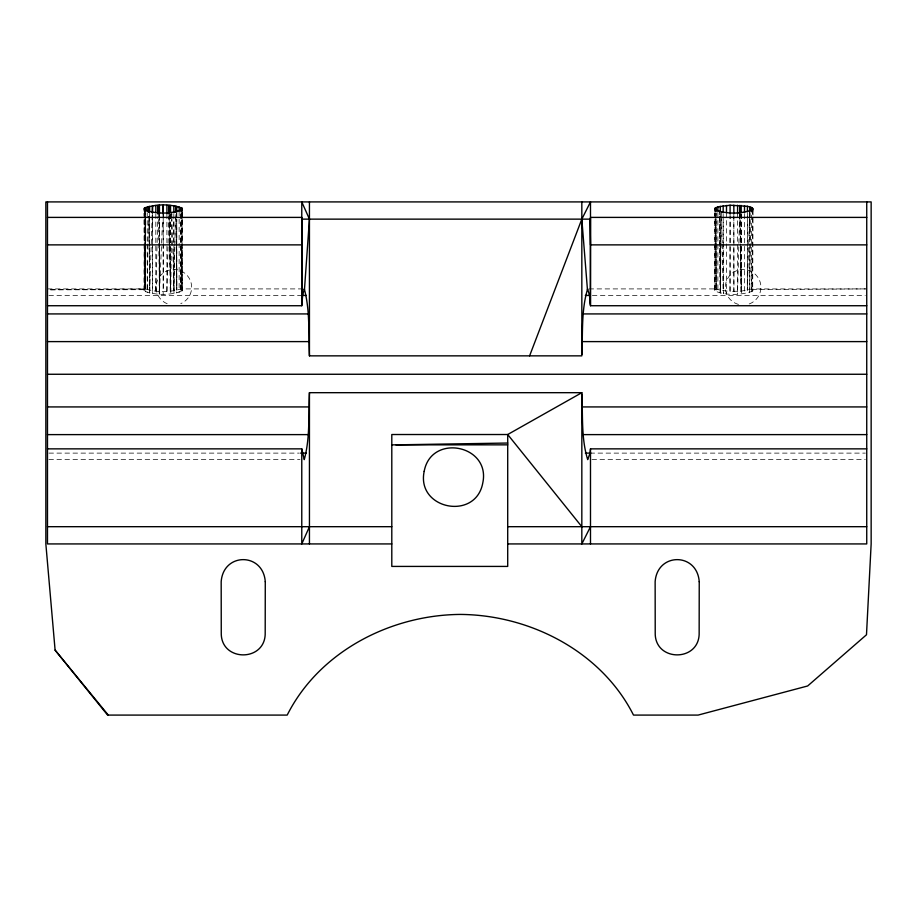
<?xml version="1.0" encoding="UTF-8"?>
<svg xmlns="http://www.w3.org/2000/svg" width="917" height="917" viewBox="0 0 917 917"><rect width="100%" height="100%" fill="white"/><g stroke="black" fill="none" stroke-linecap="round" stroke-linejoin="round"><path stroke-width="0.69" stroke-dasharray="4.58 3.44" d="M182.38 211.838L182.025 291.067C170.379 295.412 156.016 295.526 144.336 291.113L143.969 213.271M143.969 290.38L144.336 243.968L144.336 291.113M144.336 212.526L144.336 242.535L144.336 209.729M182.368 290.38L180.844 288.912L180.913 213.237M753.04 210.417L752.674 291.113C740.982 295.366 726.677 295.606 715.008 291.113L714.641 213.271M149.448 293.004L149.586 213.122M159.203 294.059L159.34 244.128M159.34 242.707L159.432 212.744L159.512 242.707M865.316 288.912L751.585 288.947L741.314 291.147L729.966 291.4L730.081 216.527M747.401 216.24L747.286 290.276L749.51 216.756M749.659 292.512L749.739 243.956L749.808 289.612L866.737 288.912M749.808 211.116L749.751 242.535L749.808 212.561M181.302 213.053L180.913 291.824L180.913 213.306M302.897 288.912L180.844 288.912C169.588 292.512 156.784 292.5 145.528 288.935L48.899 289.818L144.324 289.692L144.955 216.252M714.63 290.38L715.604 219.071M715.615 217.661L715.65 213.432M720.109 293.004L719.375 211.483L720.441 293.073L721.335 211.873L722.115 242.845M169.771 246.811L170.734 293.841L171.33 246.684M171.341 245.263L171.662 219.541M171.685 218.108L171.743 213.821M180.844 288.912L181.841 219.564M181.864 218.143L181.921 213.902M147.213 289.612L148.543 216.355M174.792 247.028L173.84 290.781L173.84 246.868M174.826 245.618L175.502 214.567M166.917 291.4L168.785 216.641M155.821 291.17L157.082 243.945M157.128 242.512L157.816 216.756M737.589 291.4L739.572 216.653M749.544 215.335L749.636 212.515M148.841 216.423L149.723 290.276L152.222 214.395M158.354 219.415L159.558 291.411L162.584 219.289M144.324 289.692L145.528 288.935L145.436 213.237L145.367 288.981L145.069 216.332M715.008 289.646L716.166 288.912L720.258 290.253L729.966 291.4M589.046 288.912L716.166 288.912L716.097 213.237M47.478 288.912L145.528 288.935M48.899 295.423L302.656 295.423M592.359 295.423L865.316 295.423M48.91 453.113L299.32 453.113M590.032 453.113L865.316 453.113M48.899 459.612L299.974 459.612M591.981 459.612L865.304 459.612M751.585 288.947L753.04 290.38M171.754 212.4L171.834 215.243M171.88 216.664L174.024 293.486L173.852 219.312M722.149 244.254L723.375 293.532L723.192 219.312M749.831 212.538L749.957 218.2M749.991 219.61L751.585 291.824L751.585 210.451M169.737 245.389L169.095 214.039L169.565 245.401M739.847 212.606L740.42 242.535L740.019 213.948M169.232 213.936L169.748 242.535M169.783 243.968L170.642 291.147L170.585 246.868M158.263 213.776L158.332 218.005M739.859 214.039L740.294 245.401M740.317 246.822L740.959 293.876M175.812 214.658L176.855 290.231L176.763 219.083M169.588 246.833L170.287 293.876M181.337 213.031L181.623 245.664M181.646 247.086L182.025 291.067L182.013 246.833M715.741 216.32L716.166 288.912M741.188 213.959L741.268 245.343M741.28 246.765L741.394 293.841L740.443 243.956L741.314 291.147L741.245 244.014M720.258 213.122L720.441 293.073M170.528 213.959L170.608 245.343M170.608 246.765L170.734 293.841M159.524 244.14L159.661 294.082M149.597 211.701L149.78 293.073M741.2 214.016L741.234 242.581M733.852 216.469L733.967 291.48M182.002 212.584L182.013 245.412L182.002 212.526M176.763 213.386L176.763 217.661M170.528 214.016L170.573 245.435M163.18 213.65L163.192 217.891M163.192 219.301L163.306 291.48M159.443 216.527L159.558 291.411M152.52 214.303L152.566 245.458M152.566 246.879L152.635 290.792M149.609 216.24L149.723 290.276M752.674 209.729L752.674 291.113M747.412 213.122L747.412 293.039M744.501 214.291L744.501 293.509M737.589 212.744L737.589 294.07M733.841 214.246L733.841 245.641M733.841 247.063L733.841 294.151M730.092 214.177L730.092 245.561M730.092 246.994L730.092 294.07M726.493 212.526L726.493 242.592M726.493 243.922L726.493 293.864M723.169 214.291L723.169 242.627M723.169 244.037L723.169 290.781M720.258 216.24L720.258 290.253M717.873 212.549L717.873 292.477M716.097 213.306L716.097 291.824M715.008 211.093L715.008 291.113M182.002 246.799L182.002 289.646M179.136 211.116L179.136 292.477M176.752 211.701L176.752 293.039M173.84 214.291L173.84 245.458M166.917 214.177L166.917 294.07M163.169 214.246L163.169 242.787M163.169 244.209L163.169 294.151M155.821 213.959L155.821 293.864M152.509 219.312L152.509 293.509M147.213 212.549L147.213 242.524M147.213 243.945L147.213 292.477M145.436 210.451L145.436 291.824M738.529 304.433A17.778 17.778 0 0 1 728.557 277.06A17.778 17.778 0 0 1 757.694 277.06A17.778 17.778 0 0 1 747.733 304.433M167.169 303.722A17.778 17.778 0 0 1 159.707 276.521A17.778 17.778 0 0 1 187.916 276.349A17.778 17.778 0 0 1 180.775 303.642"/><path stroke-width="1.38" d="M144.336 211.093L144.336 208.239C155.97 203.872 170.367 203.677 182.002 208.239L182.002 209.729C170.367 214.177 155.97 214.177 144.336 209.729L144.336 208.239M180.913 211.804L180.913 207.517M590.491 526.69L581.825 543.93L581.848 394.184M730.081 213.707L730.092 205.225L747.412 206.279L751.585 207.517L753.04 208.984L752.674 209.729C741.051 214.074 726.619 214.314 715.008 209.729L715.008 208.239L717.873 206.852L730.092 205.225M747.412 211.965L747.412 206.279M47.478 305.728L301.773 305.728L302.186 219.14L301.773 217.398L47.478 217.398M47.478 448.86L301.773 448.86L304.249 459.612C310.198 438.005 308.41 414.954 309.442 392.682L581.825 392.682C582.994 414.942 581.011 438.188 587.694 459.612L590.032 453.113L590.491 448.86L866.737 448.86M866.737 305.728L590.491 305.728L589.493 295.423L587.614 288.912C581.114 310.393 582.937 333.593 581.825 355.853L309.442 355.853C308.456 333.582 310.106 310.565 304.318 288.912L302.656 295.423L301.865 304.352M148.623 212.125L148.726 206.485L148.795 212.171M175.571 211.747L175.697 206.107L175.766 211.804M168.854 213.821L169.072 205.351L169.198 212.503M157.896 213.89L158.125 205.305L158.263 213.776M739.652 213.833L739.881 205.362L739.996 212.515M749.67 211.093L749.808 206.852L749.808 211.139M152.268 212.962L152.509 205.798L152.52 212.882M162.813 213.638L163.169 205.156L163.18 213.65M304.467 289.6L309.442 219.14L301.773 201.912L301.773 305.728M529.602 355.853L581.825 219.14L590.491 201.912L590.491 305.728M309.442 526.69L301.773 543.93L301.773 448.86M581.825 392.682L507.709 434.52L391.8 434.52L391.8 566.419L507.709 566.419L507.709 434.52L581.825 526.69M395.938 444.848L507.709 443.037M866.737 217.398L590.491 217.398L590.399 304.352M47.478 244.873L301.773 244.873L302.186 219.14L590.032 219.14L590.491 244.873L866.737 244.873M302.037 295.423L306.335 295.423M585.344 295.423L589.631 295.423M47.478 313.923L308.089 313.923M583.361 313.923L866.737 313.923M47.478 341.605L309.27 341.605M582.031 341.605L866.737 341.605M47.478 374.262L866.737 374.262M47.478 406.93L309.27 406.93M582.031 406.93L866.737 406.93M47.478 434.612L308.089 434.612M583.361 434.612L866.737 434.612M391.8 444.848L507.709 444.848M300.604 453.113L306.335 453.113M585.344 453.113L591.064 453.113M47.478 526.69L391.8 526.69M507.709 526.69L866.737 526.69M391.8 543.93L47.478 543.93L47.478 201.912M507.709 543.93L866.737 543.93L866.737 201.912M55.1 650.142L107.598 715.088L287.193 715.088C319.231 651.529 390.55 614.929 460.334 614.424C530.129 614.929 601.437 651.551 633.498 715.088L698.101 715.088L807.659 685.973L866.485 634.77L871.15 543.93L871.15 201.912L45.85 201.912L45.85 543.93L55.1 650.142L108.298 715.088M581.825 201.912L581.825 219.14L587.442 289.6M741.188 205.442L741.2 212.584M733.841 205.156L733.852 213.65M716.097 207.517L716.097 211.804M176.752 206.279L176.763 211.965M170.516 205.442L170.528 212.584M159.432 205.225L159.443 213.707M149.597 206.279L149.597 211.965M752.674 208.239L752.674 211.093M751.585 207.517L751.585 211.804M744.501 205.798L744.501 212.882M737.589 205.225L737.589 213.707M726.493 205.442L726.493 212.584M723.169 205.798L723.169 212.882M720.258 206.279L720.258 211.965M717.873 206.852L717.873 211.139M715.008 208.239L715.008 211.093M590.491 448.86L590.491 543.93M581.825 219.14L581.848 354.352M309.442 201.912L309.442 355.853M309.442 392.682L309.442 543.93M179.136 206.852L179.136 211.139M173.84 205.798L173.84 212.882M166.917 205.225L166.917 213.707M155.821 205.442L155.821 212.584M147.213 206.852L147.213 211.139M145.436 207.517L145.425 211.804L145.436 207.517M265.277 581.699L265.196 632.707C265.93 662.257 220.527 662.257 221.261 632.707L221.18 581.699C223.324 552.286 263.122 552.286 265.277 581.699M699.235 581.699L699.155 632.707C699.889 662.257 654.486 662.257 655.219 632.707L655.139 581.699C657.283 552.286 697.092 552.286 699.235 581.699M145.035 207.781L145.012 210.612L145.035 207.781M715.696 207.781L715.673 210.601L715.696 207.781M182.002 208.239L181.967 211.07L182.002 208.239M424.193 471.304C416.031 509.302 475.774 521.177 482.778 482.961C490.939 444.963 431.185 433.076 424.193 471.304"/></g></svg>
